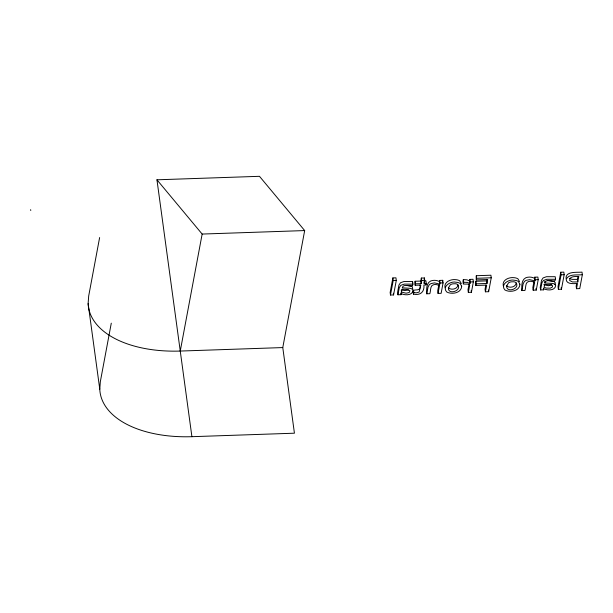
<?xml version="1.0" encoding="UTF-8"?>
<svg xmlns="http://www.w3.org/2000/svg" width="613" height="613" viewBox="0 0 613 613"><rect width="100%" height="100%" fill="white"/><g stroke="black" fill="none" stroke-linecap="round" stroke-linejoin="round"><path stroke-width="0.92" d="M191.907 436.686L156.951 179.801L259.475 176.314L304.676 230.572L282.777 347.571L294.432 433.199L191.907 436.686A103.766 57.438 -7.7 0 1 99.781 389.278L88.126 303.65L88.678 296.041L99.628 237.537M99.781 389.278L100.333 381.669L111.282 323.174M282.777 347.571L180.253 351.057L202.152 234.059L156.951 179.801M392.864 277.934L390.144 292.47L390.489 295.037L393.569 294.93L396.289 280.402L395.937 277.827L392.864 277.934L393.209 280.501L390.489 295.037M397.952 294.784L399.293 287.65L400.825 285.329L404.228 284.118L412.924 284.133C412.618 288.754 403.392 282.378 402.297 287.811L410.304 288.325L411.706 288.8L413.062 290.263C412.687 295.573 404.818 295.566 401.224 293.566L401.017 294.677L397.952 294.784L397.607 292.217L398.94 285.076L400.473 282.762L403.875 281.551L412.58 281.559L412.924 284.133M401.5 292.11L402.036 289.213L407.438 289.459L409.852 290.554L409.553 292.049L408.779 292.639L406.105 293.19L401.5 292.11L401.262 290.401M412.58 281.559L412.595 285.911M420.035 284.999C421.621 294.056 410.434 286.026 413.522 294.163C420.051 295.566 424.648 292.263 423.92 284.984L426.004 284.907L426.273 283.451L425.928 280.884L424.541 280.93M426.273 283.451L424.196 283.528L424.755 280.524L424.411 277.957L421.33 278.064L420.771 281.06L415.108 281.252L415.185 285.275L420.847 285.083L419.116 292.087L416.403 292.83L413.813 292.585L413.522 294.163M415.185 285.275L415.108 281.252M415.453 283.819L421.116 283.627L421.683 280.631L421.33 278.064M424.127 279.459L424.411 277.957M438.057 293.42L439.513 285.627L437.299 284.8A5.31 2.942 -7.7 0 0 433.95 284.616C429.782 285.099 430.954 290.96 429.836 293.696L426.763 293.803L428.027 287.03L429.33 284.631L431.016 283.574L434.51 282.884L439.789 284.148L439.659 280.417L442.732 280.317L443.084 282.884L441.13 293.313L438.057 293.42L437.705 290.853L438.839 284.792M439.789 284.148L439.659 280.417M442.41 282.049L442.732 280.317M463.321 284.072L462.968 281.497L463.313 279.666L463.857 279.612L466.937 279.842L469.65 280.938L469.995 283.505L467.282 282.409L463.666 282.241C462.064 285.934 468.117 282.654 469.719 284.984L468.332 292.393L471.412 292.286L473.366 281.85L473.014 279.283L469.941 279.39L469.65 280.938M469.022 284.263L467.987 289.819L468.332 292.393M469.995 283.505L469.941 279.39M476.316 275.72L476.355 279.934L487.703 279.543L486.967 283.467L476.102 283.842L475.788 285.482L486.661 285.114L485.404 291.811L488.645 291.696L491.251 277.796L490.898 275.222L476.316 275.72L476.355 279.934M486.914 279.329L486.615 280.9L475.749 281.267L475.788 285.482M485.841 285.053L485.059 289.244L485.404 291.811M533.18 290.187L534.643 282.394L532.429 281.566A5.31 2.942 -7.7 0 0 529.08 281.382C524.912 281.857 526.084 287.727 524.966 290.462L521.885 290.57L523.157 283.796L524.46 281.398L526.146 280.34L529.64 279.651L534.919 280.907L534.781 277.183L537.862 277.076L538.214 279.651L536.26 290.079L533.18 290.187L532.835 287.62L533.969 281.559M534.919 280.907L534.781 277.183M540.582 289.934L541.915 282.8L543.455 280.478L546.85 279.267L555.554 279.283C555.248 283.903 546.022 277.528 544.926 282.968L552.934 283.474L554.336 283.949L555.685 285.42C555.317 290.723 547.447 290.715 543.846 288.715L543.639 289.826L540.582 289.934L540.229 287.367L541.563 280.233L543.103 277.911L546.505 276.701L555.202 276.716L555.554 279.283M560.742 272.226L558.022 286.761L558.374 289.328L561.447 289.221L564.167 274.693L563.822 272.126L560.742 272.226L561.094 274.8L558.374 289.328M576.641 283.551L576.159 286.141L576.504 288.715L579.745 288.6L582.35 274.693L581.998 272.126C577.4 272.624 565.37 270.915 566.075 278.54M577.775 281.949L578.81 276.394C575.875 276.632 569.117 275.858 569.653 280.493L572.419 281.949L577.775 281.949L577.423 279.382L577.944 276.601M576.504 288.715L577.477 283.528C573.898 283.551 566.443 284.631 566.182 279.413C568.803 273.459 577.285 275.413 582.35 274.693M555.11 284.532L555.332 282.846L553.983 281.382L547.263 280.44M458.08 284.976C457.405 289.16 451.107 290.554 448.371 287.727M516.315 282.999C515.64 287.183 509.342 288.577 506.606 285.75M551.823 284.631L548.382 285.773L543.769 284.693M408.434 290.072L404.388 290.577L401.829 289.811M202.152 234.059L304.676 230.572M393.209 280.501L396.289 280.402M561.094 274.8L564.167 274.693M476.669 278.287L491.251 277.796M421.683 280.631L424.755 280.524M440.004 282.984L443.084 282.884M470.286 281.957L473.366 281.85M535.134 279.75L538.214 279.651M577.423 279.382L572.075 279.382L569.638 278.386M407.063 285.367L411.361 286.225L412.265 286.876L412.725 288.692M534.567 278.34C531.908 276.892 528.621 276.685 525.793 277.766C521.272 279.911 521.663 286.386 521.885 290.57M439.444 281.574C436.778 280.126 433.498 279.919 430.671 280.999C426.142 283.145 426.533 289.62 426.763 293.803M519.579 281.658L517.993 278.907A7.371 4.084 -7.7 0 0 514.069 277.689C509.265 276.999 501.901 279.819 503.273 285.765M461.344 283.643L459.758 280.884A7.371 4.084 -7.7 0 0 455.834 279.674C451.03 278.976 443.666 281.796 445.038 287.742M561.217 287.512L561.447 289.221M544.689 281.252L544.926 282.968M543.409 288.118L543.639 289.826M536.023 288.371L536.26 290.079M488.415 289.987L488.645 291.696M486.615 280.9L486.967 283.467M475.749 281.267L476.102 283.842M471.182 290.57L471.412 292.286M463.313 279.666L463.666 282.241M425.767 283.198L426.004 284.907M423.966 281.811L424.196 283.528M420.771 281.06L421.116 283.627M413.469 290.01L413.813 292.585M400.779 292.968L401.017 294.677M393.339 293.221L393.569 294.93M30.65 209.654L30.765 210.512M180.253 351.057A103.766 57.438 -7.7 0 1 88.126 303.65M448.44 287.888C447.819 295.397 462.417 290.792 457.689 284.578A4.214 2.337 -7.7 0 0 455.29 283.742L453.03 283.819A4.184 2.314 -7.7 0 0 450.294 284.83L448.44 287.888M506.675 285.911C506.054 293.412 520.652 288.815 515.924 282.601A4.214 2.337 -7.7 0 0 513.525 281.765L511.265 281.842A4.184 2.314 -7.7 0 0 508.537 282.854L506.675 285.911M461.689 286.21C461.39 293.129 451.781 294.761 446.731 291.987C441.605 286.524 450.884 280.754 456.187 282.241A7.371 4.084 -7.7 0 1 460.11 283.451L461.689 286.21M519.924 284.233C519.625 291.152 510.016 292.784 504.966 290.01C499.848 284.547 509.119 278.777 514.422 280.256A7.371 4.084 -7.7 0 1 518.345 281.474L519.924 284.233M544.666 284.363L544.122 287.259L546.168 288.072L550.252 288.171L552.175 287.206L552.543 286.409L552.474 285.712L551.133 284.846L544.666 284.363"/></g></svg>
